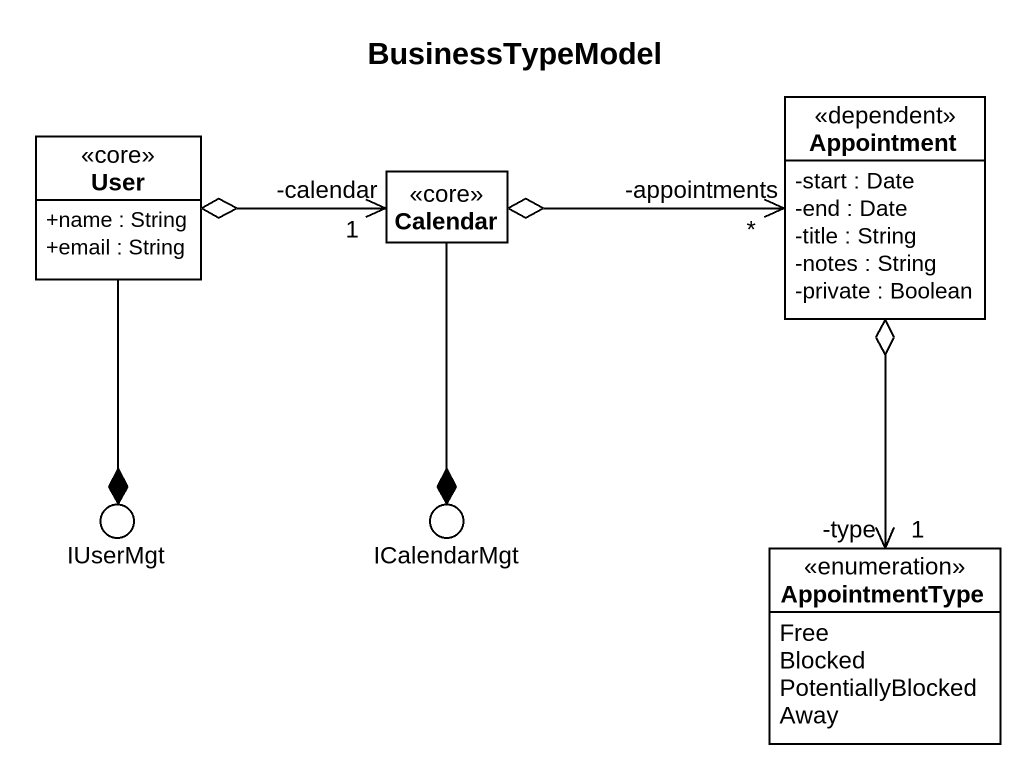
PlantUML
@startuml
title BusinessTypeModel
allowmixing
hide circle
hide empty members
skinparam classAttributeIconSize 0
class User <<core>> {
  +name : String
  +email : String
}
class Appointment <<dependent>> {
  -start : Date
  -end : Date
  -title : String
  -notes : String
  -private : Boolean
}
class Calendar <<core>>
() IUserMgt
() ICalendarMgt
enum AppointmentType {
  Free
  Blocked
  PotentiallyBlocked
  Away
}
User o-right-> "-calendar\n1" Calendar
Appointment o--> "-type\n1" AppointmentType
Calendar o-right-> "-appointments\n*" Appointment
IUserMgt *-up- User
ICalendarMgt *-up- Calendar
@enduml
